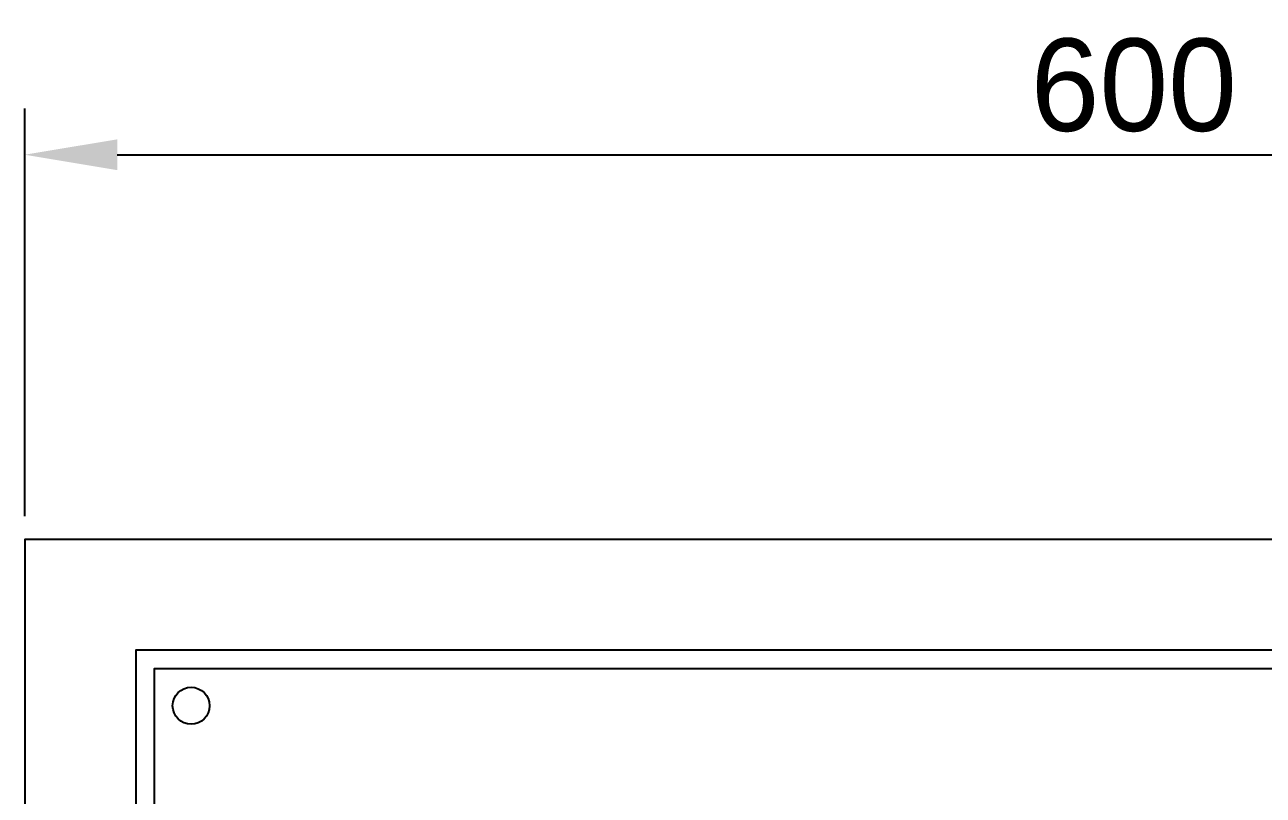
# Model space of a CAD drawing. Extents: x 223136 to 348136, y -32544 to -4064.
# Drawn here: x 238959 to 239294, y -30479.2 to -30270.8 of the extents above; entities that cross this region are included whole.
import ezdxf

# ---------------------------------------------------------------- set-up
doc = ezdxf.new("R2010")
doc.units = 0
doc.header["$LTSCALE"] = 20
doc.header["$MEASUREMENT"] = 0
doc.layers.add('WirringDuct', color=130, linetype='Continuous')
doc.dimstyles.get("Standard").update_dxf_attribs({"dimtxt": 0.18, "dimasz": 0.18, "dimexe": 0.18, "dimexo": 0.0625, "dimgap": 0.09, "dimtad": 0, "dimtih": 1, "dimtoh": 1, "dimdec": 4, "dimzin": 0, "dimdsep": 46, "dimtxsty": 'Standard', "dimcen": 0.09, "dimadec": 0, "dimazin": 0, "dimtfac": 1, "dimtdec": 4, "dimtofl": 0, "dimtmove": 0, "dimatfit": 3, "dimfxl": 0, "dimtolj": 1, "dimtzin": 0, "dimarcsym": 0})

# ---------------------------------------------------------------- blocks, each defined once
blk = doc.blocks.new('*D60')
at = {"color": 0, "lineweight": -2, "transparency": 16777216}
for p, q in [((238959, -30403.75), (238959, -30293.45)), ((239559, -30403.75), (239559, -30293.45)), ((238984, -30305.95), (239534, -30305.95))]:
    blk.add_line(p, q, dxfattribs=at)
at = {"color": 0, "transparency": 16777216}
for points in [[(238984, -30301.79), (238984, -30310.12), (238959, -30305.95)], [(239534, -30301.79), (239534, -30310.12), (239559, -30305.95)]]:
    blk.add_solid(points, dxfattribs=at)
at = {"layer": 'Defpoints', "color": 0, "transparency": 16777216}
for p in [(239559, -30305.95), (238959, -30410), (239559, -30410)]:
    blk.add_point(p, dxfattribs=at)
at = {"color": 0, "transparency": 16777216, "insert": (239259, -30287.2), "char_height": 25, "attachment_point": 5}
blk.add_mtext('600', dxfattribs=at)

msp = doc.modelspace()

# ---------------------------------------------------------------- linework, layer by layer
at = {"color": 242, "true_color": 0xcd2027}
for points in [[(238959, -31210), (239559, -31210), (239559, -30410), (238959, -30410)], [(238989, -31180), (239529, -31180), (239529, -30440), (238989, -30440)]]:
    msp.add_lwpolyline(points, close=True, dxfattribs=at)
msp.add_circle((239004, -30455), 5)
at = {"layer": 'WirringDuct'}
msp.add_lwpolyline([(238994, -30670.201), (239524, -30670.201), (239524, -30445), (238994, -30445)], close=True, dxfattribs=at)

# ---------------------------------------------------------------- dimensions: what is measured, and where the dimension line sits
dim = msp.add_linear_dim(base=(239559, -30305.952), p1=(238959, -30410), p2=(239559, -30410), dimstyle='Standard', override={"dimscale": 10, "dimtxt": 2.5, "dimasz": 2.5, "dimexe": 1.25, "dimexo": 0.625, "dimgap": 0.625, "dimtad": 1, "dimtih": 0, "dimtoh": 0, "dimdec": 2, "dimzin": 8, "dimdsep": 44, "dimcen": 2.5, "dimtdec": 2, "dimtofl": 1, "dimtolj": 0, "dimtzin": 8})
dim.commit()
dim.dimension.update_dxf_attribs({"geometry": '*D60', "text_midpoint": (239259, -30287.202)})

doc.saveas('drawing.dxf')
